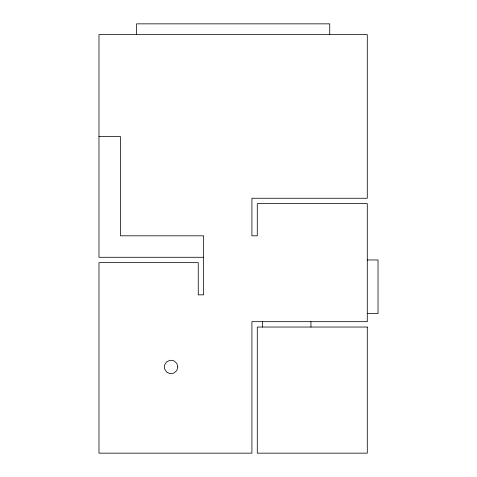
<?xml version="1.0" encoding="UTF-8"?>
<svg xmlns="http://www.w3.org/2000/svg" width="477" height="477" viewBox="0 0 477 477"><rect width="100%" height="100%" fill="white"/><g stroke="black" fill="none" stroke-linecap="round" stroke-linejoin="round"><path stroke-width="0.72" d="M98.977 136.541L120.442 136.541L120.442 235.817L203.619 235.817L203.619 294.846L198.253 294.846L198.253 262.648L98.977 262.648L98.977 453.15L251.916 453.15L251.916 321.677L367.29 321.677L367.29 203.619L257.282 203.619L257.282 235.817L251.916 235.817L251.916 198.253L367.29 198.253L367.29 34.582L98.977 34.582L98.977 257.282L203.619 257.282M367.29 259.965L378.022 259.965L378.022 313.627L367.29 313.627M329.726 34.582L329.726 23.85L136.541 23.85L136.541 34.582M310.944 321.677L310.944 327.043M262.648 321.677L262.648 327.043M177.832 366.938L176.752 370.593L173.872 373.092L170.098 373.634L166.628 372.054L164.565 368.84L164.565 365.03L166.628 361.822L170.098 360.236L173.872 360.779L176.752 363.277L177.832 366.938M367.29 327.043L257.282 327.043L257.282 453.15L367.29 453.15L367.29 327.043"/></g></svg>
